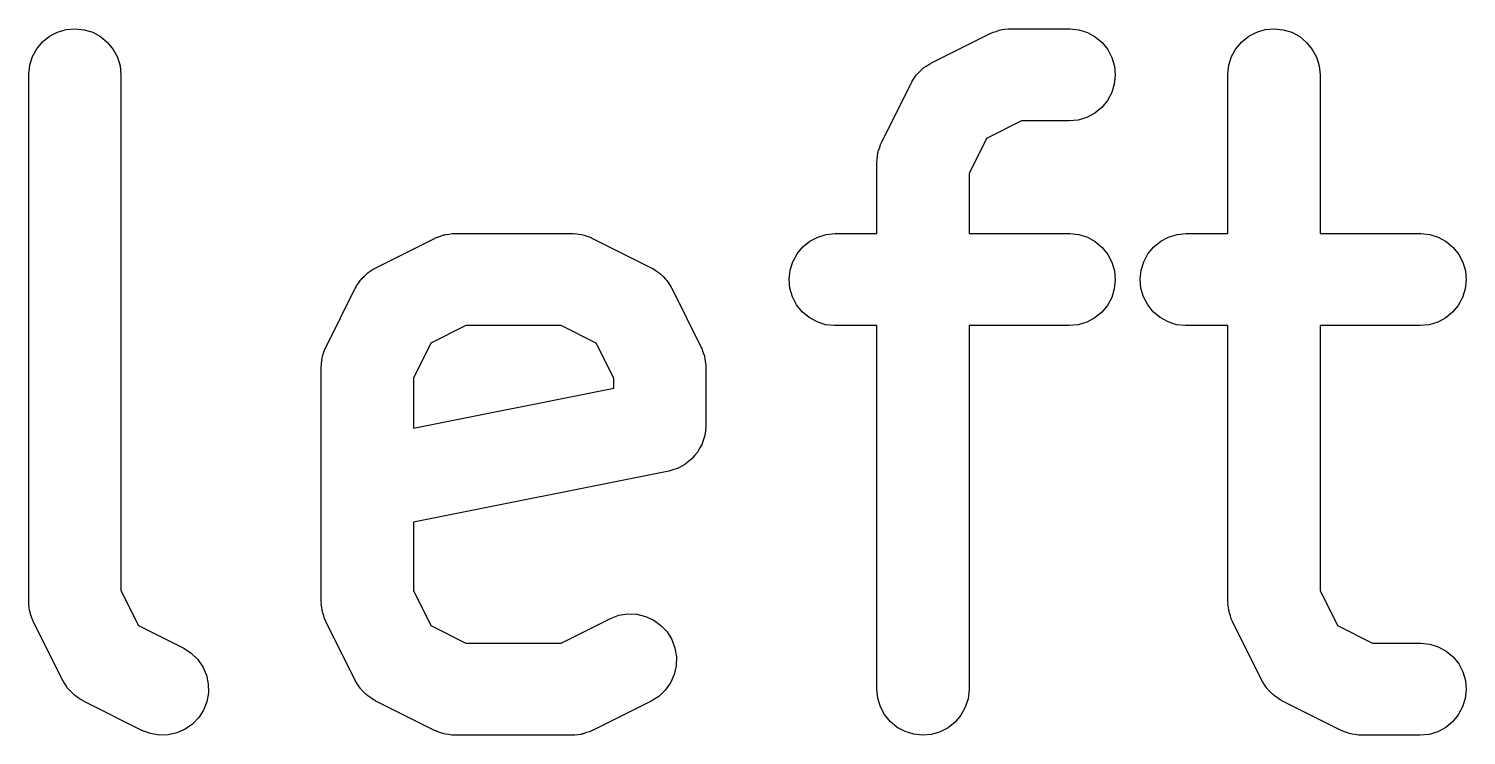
# Model space of a CAD drawing. Extents: x 60 to 191, y -145 to -39.
# Drawn here: x 83.737 to 86.078, y -65.622 to -64.472 of the extents above; entities that cross this region are included whole.
import ezdxf

# ---------------------------------------------------------------- set-up
doc = ezdxf.new("R2010")
doc.units = 0
doc.header["$MEASUREMENT"] = 0
doc.layers.add('BLACK', color=7, linetype='CONTINUOUS')

msp = doc.modelspace()

# ---------------------------------------------------------------- linework, layer by layer
at = {"layer": 'BLACK', "linetype": 'CONTINUOUS'}
for p, q in [((83.7711, -64.4846), (83.7841, -64.4778)), ((83.7841, -64.4778), (83.7981, -64.4737)), ((83.7981, -64.4737), (83.8127, -64.4724)), ((83.8127, -64.4724), (83.8273, -64.4739)), ((83.8273, -64.4739), (83.8413, -64.4782)), ((83.8413, -64.4782), (83.8541, -64.4852)), ((85.2072, -64.5279), (85.3025, -64.4803)), ((85.3025, -64.4803), (85.3034, -64.4798)), ((85.3034, -64.4798), (85.3055, -64.4791)), ((85.3055, -64.4791), (85.3074, -64.478)), ((85.3074, -64.478), (85.3123, -64.4766)), ((85.3123, -64.4766), (85.3171, -64.4748)), ((85.3171, -64.4748), (85.3193, -64.4744)), ((85.3193, -64.4744), (85.3214, -64.4738)), ((85.3214, -64.4738), (85.3265, -64.4733)), ((85.3265, -64.4733), (85.3316, -64.4725)), ((85.3316, -64.4725), (85.3338, -64.4726)), ((85.3338, -64.4726), (85.336, -64.4724)), ((85.336, -64.4724), (85.4312, -64.4724)), ((85.4312, -64.4724), (85.4323, -64.4724)), ((85.4323, -64.4724), (85.4468, -64.474)), ((85.4468, -64.474), (85.4608, -64.4784)), ((85.4608, -64.4784), (85.4736, -64.4855)), ((85.7235, -64.4846), (85.7365, -64.4778)), ((85.7365, -64.4778), (85.7505, -64.4737)), ((85.7505, -64.4737), (85.7651, -64.4724)), ((85.7651, -64.4724), (85.7797, -64.4739)), ((85.7797, -64.4739), (85.7936, -64.4782)), ((85.7936, -64.4782), (85.8065, -64.4852)), ((83.7503, -64.505), (83.7597, -64.4938)), ((83.7597, -64.4938), (83.7711, -64.4846)), ((83.8541, -64.4852), (83.8654, -64.4945)), ((83.8654, -64.4945), (83.8747, -64.5059)), ((85.4736, -64.4855), (85.4848, -64.4949)), ((85.4848, -64.4949), (85.494, -64.5063)), ((85.7027, -64.505), (85.7121, -64.4938)), ((85.7121, -64.4938), (85.7235, -64.4846)), ((85.8065, -64.4852), (85.8178, -64.4945)), ((85.8178, -64.4945), (85.827, -64.5059)), ((83.7388, -64.5318), (83.7433, -64.5178)), ((83.7433, -64.5178), (83.7503, -64.505)), ((83.8747, -64.5059), (83.8815, -64.5188)), ((83.8815, -64.5188), (83.8858, -64.5328)), ((85.494, -64.5063), (85.5008, -64.5193)), ((85.5008, -64.5193), (85.5049, -64.5333)), ((85.6912, -64.5318), (85.6956, -64.5178)), ((85.6956, -64.5178), (85.7027, -64.505)), ((85.827, -64.5059), (85.8339, -64.5188)), ((85.8339, -64.5188), (85.8381, -64.5328)), ((83.7372, -64.5463), (83.7388, -64.5318)), ((83.7372, -64.5474), (83.7372, -64.5463)), ((83.7372, -65.4045), (83.7372, -64.5474)), ((83.8858, -64.5328), (83.8872, -64.5474)), ((83.8872, -64.5474), (83.8872, -65.3868)), ((85.179, -64.553), (85.1821, -64.5482)), ((85.1821, -64.5482), (85.1832, -64.5471)), ((85.1832, -64.5471), (85.1842, -64.5458)), ((85.1842, -64.5458), (85.1883, -64.5418)), ((85.1883, -64.5418), (85.1923, -64.5377)), ((85.1923, -64.5377), (85.1936, -64.5368)), ((85.1936, -64.5368), (85.1948, -64.5357)), ((85.1948, -64.5357), (85.1997, -64.5327)), ((85.1997, -64.5327), (85.2044, -64.5294)), ((85.2044, -64.5294), (85.2059, -64.5288)), ((85.2059, -64.5288), (85.2072, -64.5279)), ((85.5062, -64.5479), (85.5047, -64.5625)), ((85.5049, -64.5333), (85.5062, -64.5479)), ((85.6896, -64.5463), (85.6912, -64.5318)), ((85.6896, -64.5474), (85.6896, -64.5463)), ((85.6896, -64.8057), (85.6896, -64.5474)), ((85.8381, -64.5328), (85.8396, -64.5474)), ((85.8396, -64.5474), (85.8396, -64.8057)), ((85.1261, -64.6567), (85.1737, -64.5615)), ((85.1737, -64.5615), (85.1742, -64.5605)), ((85.1742, -64.5605), (85.175, -64.5592)), ((85.175, -64.5592), (85.1757, -64.5577)), ((85.1757, -64.5577), (85.179, -64.553)), ((85.5047, -64.5625), (85.5004, -64.5764)), ((85.4934, -64.5893), (85.4841, -64.6006)), ((85.5004, -64.5764), (85.4934, -64.5893)), ((85.4458, -64.621), (85.4312, -64.6224)), ((85.4598, -64.6167), (85.4458, -64.621)), ((85.4727, -64.6098), (85.4598, -64.6167)), ((85.4841, -64.6006), (85.4727, -64.6098)), ((85.3537, -64.6224), (85.2967, -64.6509)), ((85.4312, -64.6224), (85.3537, -64.6224)), ((85.1208, -64.6704), (85.1227, -64.6656)), ((85.1227, -64.6656), (85.1242, -64.6607)), ((85.1242, -64.6607), (85.1253, -64.6588)), ((85.1253, -64.6588), (85.1261, -64.6567)), ((85.2967, -64.6509), (85.2681, -64.7079)), ((85.1181, -64.6892), (85.1184, -64.687)), ((85.1181, -64.6902), (85.1181, -64.6892)), ((85.1181, -64.8057), (85.1181, -64.6902)), ((85.1183, -64.6848), (85.1192, -64.6797)), ((85.1184, -64.687), (85.1183, -64.6848)), ((85.1192, -64.6797), (85.1198, -64.6746)), ((85.1198, -64.6746), (85.1204, -64.6725)), ((85.1204, -64.6725), (85.1208, -64.6704)), ((85.2681, -64.7079), (85.2681, -64.8057)), ((84.4076, -64.8099), (84.4124, -64.8081)), ((84.4124, -64.8081), (84.4146, -64.8078)), ((84.4146, -64.8078), (84.4167, -64.8071)), ((84.4167, -64.8071), (84.4218, -64.8066)), ((84.4218, -64.8066), (84.4268, -64.8058)), ((84.4268, -64.8058), (84.429, -64.8059)), ((84.429, -64.8059), (84.4312, -64.8057)), ((84.4312, -64.8057), (84.6217, -64.8057)), ((84.6217, -64.8057), (84.6228, -64.8057)), ((84.6228, -64.8057), (84.625, -64.806)), ((84.625, -64.806), (84.6272, -64.8059)), ((84.6272, -64.8059), (84.6322, -64.8068)), ((84.6322, -64.8068), (84.6373, -64.8074)), ((84.6373, -64.8074), (84.6394, -64.808)), ((84.6394, -64.808), (84.6416, -64.8084)), ((84.6416, -64.8084), (84.6464, -64.8102)), ((85.0217, -64.8114), (85.0357, -64.8071)), ((85.0357, -64.8071), (85.0503, -64.8057)), ((85.0503, -64.8057), (85.1181, -64.8057)), ((85.2681, -64.8057), (85.4312, -64.8057)), ((85.4312, -64.8057), (85.4323, -64.8057)), ((85.4323, -64.8057), (85.4468, -64.8074)), ((85.4468, -64.8074), (85.4608, -64.8118)), ((85.5931, -64.8114), (85.6071, -64.8071)), ((85.6071, -64.8071), (85.6217, -64.8057)), ((85.6217, -64.8057), (85.6896, -64.8057)), ((85.8396, -64.8057), (86.0027, -64.8057)), ((86.0027, -64.8057), (86.0037, -64.8057)), ((86.0037, -64.8057), (86.0183, -64.8074)), ((86.0183, -64.8074), (86.0322, -64.8118)), ((84.3025, -64.8613), (84.3977, -64.8136)), ((84.3977, -64.8136), (84.3986, -64.8132)), ((84.3986, -64.8132), (84.4007, -64.8124)), ((84.4007, -64.8124), (84.4027, -64.8114)), ((84.4027, -64.8114), (84.4076, -64.8099)), ((84.6464, -64.8102), (84.6513, -64.8118)), ((84.6513, -64.8118), (84.6532, -64.8128)), ((84.6532, -64.8128), (84.6553, -64.8136)), ((84.6553, -64.8136), (84.7505, -64.8613)), ((84.9881, -64.8388), (84.9974, -64.8275)), ((84.9974, -64.8275), (85.0088, -64.8182)), ((85.0088, -64.8182), (85.0217, -64.8114)), ((85.4608, -64.8118), (85.4736, -64.8188)), ((85.4736, -64.8188), (85.4848, -64.8282)), ((85.4848, -64.8282), (85.494, -64.8396)), ((85.5595, -64.8388), (85.5689, -64.8275)), ((85.5689, -64.8275), (85.5802, -64.8182)), ((85.5802, -64.8182), (85.5931, -64.8114)), ((86.0322, -64.8118), (86.045, -64.8188)), ((86.045, -64.8188), (86.0563, -64.8282)), ((86.0563, -64.8282), (86.0654, -64.8396)), ((84.9768, -64.8656), (84.9811, -64.8517)), ((84.9811, -64.8517), (84.9881, -64.8388)), ((85.494, -64.8396), (85.5008, -64.8526)), ((85.5008, -64.8526), (85.5049, -64.8667)), ((85.5482, -64.8656), (85.5526, -64.8517)), ((85.5526, -64.8517), (85.5595, -64.8388)), ((86.0654, -64.8396), (86.0722, -64.8526)), ((86.0722, -64.8526), (86.0763, -64.8667)), ((84.2794, -64.8791), (84.2836, -64.8752)), ((84.2836, -64.8752), (84.2876, -64.8711)), ((84.2876, -64.8711), (84.2889, -64.8702)), ((84.2889, -64.8702), (84.2901, -64.869)), ((84.2901, -64.869), (84.2949, -64.866)), ((84.2949, -64.866), (84.2996, -64.8628)), ((84.2996, -64.8628), (84.3011, -64.8621)), ((84.3011, -64.8621), (84.3025, -64.8613)), ((84.7505, -64.8613), (84.7514, -64.8617)), ((84.7514, -64.8617), (84.7528, -64.8626)), ((84.7528, -64.8626), (84.7543, -64.8633)), ((84.7543, -64.8633), (84.7589, -64.8666)), ((84.7589, -64.8666), (84.7637, -64.8697)), ((84.7637, -64.8697), (84.7649, -64.8708)), ((84.7649, -64.8708), (84.7662, -64.8718)), ((84.7662, -64.8718), (84.7701, -64.8759)), ((84.7701, -64.8759), (84.7742, -64.8799)), ((84.9753, -64.8802), (84.9768, -64.8656)), ((85.5049, -64.8667), (85.5062, -64.8812)), ((85.5467, -64.8802), (85.5482, -64.8656)), ((86.0763, -64.8667), (86.0777, -64.8812)), ((84.2213, -64.99), (84.2689, -64.8948)), ((84.2689, -64.8948), (84.2694, -64.8939)), ((84.2694, -64.8939), (84.2703, -64.8925)), ((84.2703, -64.8925), (84.2709, -64.891)), ((84.2709, -64.891), (84.2742, -64.8864)), ((84.2742, -64.8864), (84.2774, -64.8816)), ((84.2774, -64.8816), (84.2785, -64.8804)), ((84.2785, -64.8804), (84.2794, -64.8791)), ((84.7742, -64.8799), (84.7751, -64.8812)), ((84.7751, -64.8812), (84.7762, -64.8824)), ((84.7762, -64.8824), (84.7793, -64.8872)), ((84.7793, -64.8872), (84.7825, -64.8919)), ((84.7825, -64.8919), (84.7832, -64.8934)), ((84.7832, -64.8934), (84.784, -64.8948)), ((84.784, -64.8948), (84.8317, -64.99)), ((84.9766, -64.8948), (84.9753, -64.8802)), ((84.9807, -64.9088), (84.9766, -64.8948)), ((85.5047, -64.8958), (85.5004, -64.9098)), ((85.5062, -64.8812), (85.5047, -64.8958)), ((85.548, -64.8948), (85.5467, -64.8802)), ((85.5522, -64.9088), (85.548, -64.8948)), ((86.0761, -64.8958), (86.0718, -64.9098)), ((86.0777, -64.8812), (86.0761, -64.8958)), ((84.9875, -64.9218), (84.9807, -64.9088)), ((84.9967, -64.9332), (84.9875, -64.9218)), ((85.4934, -64.9227), (85.4841, -64.9339)), ((85.5004, -64.9098), (85.4934, -64.9227)), ((85.559, -64.9218), (85.5522, -64.9088)), ((85.5681, -64.9332), (85.559, -64.9218)), ((86.0648, -64.9227), (86.0555, -64.9339)), ((86.0718, -64.9098), (86.0648, -64.9227)), ((85.0079, -64.9426), (84.9967, -64.9332)), ((85.0207, -64.9496), (85.0079, -64.9426)), ((85.4727, -64.9432), (85.4598, -64.9501)), ((85.4841, -64.9339), (85.4727, -64.9432)), ((85.5793, -64.9426), (85.5681, -64.9332)), ((85.5922, -64.9496), (85.5793, -64.9426)), ((86.0442, -64.9432), (86.0312, -64.9501)), ((86.0555, -64.9339), (86.0442, -64.9432)), ((84.4489, -64.9557), (84.3919, -64.9842)), ((84.604, -64.9557), (84.4489, -64.9557)), ((84.6611, -64.9842), (84.604, -64.9557)), ((85.0347, -64.9541), (85.0207, -64.9496)), ((85.0492, -64.9557), (85.0347, -64.9541)), ((85.0503, -64.9557), (85.0492, -64.9557)), ((85.1181, -64.9557), (85.0503, -64.9557)), ((85.1181, -65.5474), (85.1181, -64.9557)), ((85.4312, -64.9557), (85.2681, -64.9557)), ((85.2681, -64.9557), (85.2681, -65.5474)), ((85.4458, -64.9543), (85.4312, -64.9557)), ((85.4598, -64.9501), (85.4458, -64.9543)), ((85.6061, -64.9541), (85.5922, -64.9496)), ((85.6207, -64.9557), (85.6061, -64.9541)), ((85.6217, -64.9557), (85.6207, -64.9557)), ((85.6896, -64.9557), (85.6217, -64.9557)), ((85.6896, -65.4045), (85.6896, -64.9557)), ((86.0027, -64.9557), (85.8396, -64.9557)), ((85.8396, -64.9557), (85.8396, -65.3868)), ((86.0172, -64.9543), (86.0027, -64.9557)), ((86.0312, -64.9501), (86.0172, -64.9543)), ((84.2179, -64.9989), (84.2194, -64.994)), ((84.2194, -64.994), (84.2205, -64.9921)), ((84.2205, -64.9921), (84.2213, -64.99)), ((84.3919, -64.9842), (84.3634, -65.0413)), ((84.6896, -65.0413), (84.6611, -64.9842)), ((84.8317, -64.99), (84.8321, -64.991)), ((84.8321, -64.991), (84.8329, -64.993)), ((84.8329, -64.993), (84.8339, -64.995)), ((84.8339, -64.995), (84.8354, -64.9999)), ((84.2136, -65.0181), (84.2144, -65.0131)), ((84.2136, -65.0203), (84.2136, -65.0181)), ((84.2144, -65.0131), (84.215, -65.008)), ((84.215, -65.008), (84.2157, -65.0059)), ((84.2157, -65.0059), (84.2161, -65.0037)), ((84.2161, -65.0037), (84.2179, -64.9989)), ((84.8354, -64.9999), (84.8372, -65.0047)), ((84.8372, -65.0047), (84.8375, -65.0069)), ((84.8375, -65.0069), (84.8381, -65.009)), ((84.8381, -65.009), (84.8386, -65.0141)), ((84.8386, -65.0141), (84.8394, -65.0192)), ((84.2134, -65.0225), (84.2136, -65.0203)), ((84.2134, -65.0236), (84.2134, -65.0225)), ((84.2134, -65.4045), (84.2134, -65.0236)), ((84.3634, -65.0413), (84.3634, -65.1226)), ((84.6896, -65.0573), (84.6896, -65.0413)), ((84.8394, -65.0192), (84.8394, -65.0214)), ((84.8394, -65.0214), (84.8396, -65.0236)), ((84.8396, -65.0236), (84.8396, -65.1188)), ((84.3634, -65.1226), (84.6896, -65.0573)), ((84.8379, -65.1344), (84.8358, -65.1411)), ((84.838, -65.1341), (84.8379, -65.1344)), ((84.8381, -65.1337), (84.838, -65.1341)), ((84.8388, -65.1268), (84.8381, -65.1337)), ((84.8396, -65.1199), (84.8388, -65.1268)), ((84.8396, -65.1188), (84.8396, -65.1192)), ((84.8396, -65.1192), (84.8396, -65.1192)), ((84.8396, -65.1192), (84.8396, -65.1192)), ((84.8396, -65.1192), (84.8396, -65.1199)), ((84.8301, -65.1545), (84.8268, -65.1606)), ((84.8335, -65.1484), (84.8301, -65.1545)), ((84.8336, -65.148), (84.8335, -65.1484)), ((84.8338, -65.1477), (84.8336, -65.148)), ((84.8358, -65.1411), (84.8338, -65.1477)), ((84.8056, -65.1816), (84.7995, -65.1848)), ((84.8059, -65.1814), (84.8056, -65.1816)), ((84.8062, -65.1812), (84.8059, -65.1814)), ((84.8116, -65.1768), (84.8062, -65.1812)), ((84.817, -65.1724), (84.8116, -65.1768)), ((84.8173, -65.1721), (84.817, -65.1724)), ((84.8175, -65.1719), (84.8173, -65.1721)), ((84.8219, -65.1666), (84.8175, -65.1719)), ((84.8265, -65.1612), (84.8219, -65.1666)), ((84.8266, -65.1609), (84.8265, -65.1612)), ((84.8268, -65.1606), (84.8266, -65.1609)), ((84.7793, -65.1924), (84.3634, -65.2755)), ((84.7859, -65.1903), (84.7793, -65.1924)), ((84.7927, -65.1883), (84.7859, -65.1903)), ((84.793, -65.1882), (84.7927, -65.1883)), ((84.7933, -65.1881), (84.793, -65.1882)), ((84.7995, -65.1848), (84.7933, -65.1881)), ((84.3634, -65.2755), (84.3634, -65.3868)), ((83.8872, -65.3868), (83.9157, -65.4439)), ((84.3634, -65.3868), (84.3919, -65.4439)), ((85.8396, -65.3868), (85.8681, -65.4439)), ((83.7374, -65.4067), (83.7372, -65.4045)), ((83.7373, -65.4089), (83.7374, -65.4067)), ((83.7381, -65.414), (83.7373, -65.4089)), ((83.7386, -65.4191), (83.7381, -65.414)), ((84.2136, -65.4067), (84.2134, -65.4045)), ((84.2135, -65.4089), (84.2136, -65.4067)), ((84.2143, -65.414), (84.2135, -65.4089)), ((84.2148, -65.4191), (84.2143, -65.414)), ((85.6898, -65.4067), (85.6896, -65.4045)), ((85.6897, -65.4089), (85.6898, -65.4067)), ((85.6905, -65.414), (85.6897, -65.4089)), ((85.691, -65.4191), (85.6905, -65.414)), ((83.7393, -65.4212), (83.7386, -65.4191)), ((83.7396, -65.4234), (83.7393, -65.4212)), ((83.7414, -65.4282), (83.7396, -65.4234)), ((83.7428, -65.4331), (83.7414, -65.4282)), ((83.7439, -65.4351), (83.7428, -65.4331)), ((83.7446, -65.4371), (83.7439, -65.4351)), ((83.7451, -65.4381), (83.7446, -65.4371)), ((83.7927, -65.5333), (83.7451, -65.4381)), ((84.2154, -65.4212), (84.2148, -65.4191)), ((84.2158, -65.4234), (84.2154, -65.4212)), ((84.2176, -65.4282), (84.2158, -65.4234)), ((84.219, -65.4331), (84.2176, -65.4282)), ((84.2201, -65.4351), (84.219, -65.4331)), ((84.2208, -65.4371), (84.2201, -65.4351)), ((84.2213, -65.4381), (84.2208, -65.4371)), ((84.2689, -65.5333), (84.2213, -65.4381)), ((84.604, -65.4724), (84.6834, -65.4327)), ((84.6834, -65.4327), (84.6843, -65.4322)), ((84.6843, -65.4322), (84.6981, -65.4272)), ((84.6981, -65.4272), (84.7125, -65.4249)), ((84.7125, -65.4249), (84.7272, -65.4255)), ((84.7272, -65.4255), (84.7414, -65.4289)), ((84.7414, -65.4289), (84.7547, -65.435)), ((84.7547, -65.435), (84.7666, -65.4435)), ((85.6916, -65.4212), (85.691, -65.4191)), ((85.692, -65.4234), (85.6916, -65.4212)), ((85.6937, -65.4282), (85.692, -65.4234)), ((85.6952, -65.4331), (85.6937, -65.4282)), ((85.6963, -65.4351), (85.6952, -65.4331)), ((85.697, -65.4371), (85.6963, -65.4351)), ((85.6975, -65.4381), (85.697, -65.4371)), ((85.7451, -65.5333), (85.6975, -65.4381)), ((83.9157, -65.4439), (83.9886, -65.4803)), ((84.3919, -65.4439), (84.4489, -65.4724)), ((84.7666, -65.4435), (84.7766, -65.4542)), ((84.7766, -65.4542), (84.7843, -65.4667)), ((85.8681, -65.4439), (85.9251, -65.4724)), ((83.9886, -65.4803), (83.9895, -65.4808)), ((83.9895, -65.4808), (84.0018, -65.4887)), ((84.4489, -65.4724), (84.604, -65.4724)), ((84.7843, -65.4667), (84.7894, -65.4804)), ((84.7894, -65.4804), (84.7918, -65.4948)), ((85.9251, -65.4724), (86.0027, -65.4724)), ((86.0027, -65.4724), (86.0037, -65.4724)), ((86.0037, -65.4724), (86.0183, -65.474)), ((86.0183, -65.474), (86.0322, -65.4784)), ((86.0322, -65.4784), (86.045, -65.4855)), ((86.045, -65.4855), (86.0563, -65.4949)), ((84.0018, -65.4887), (84.0123, -65.4989)), ((84.0123, -65.4989), (84.0206, -65.511)), ((84.7913, -65.5095), (84.788, -65.5237)), ((84.7918, -65.4948), (84.7913, -65.5095)), ((86.0563, -65.4949), (86.0654, -65.5063)), ((86.0654, -65.5063), (86.0722, -65.5193)), ((83.7936, -65.5347), (83.7927, -65.5333)), ((84.0206, -65.511), (84.0264, -65.5244)), ((84.0264, -65.5244), (84.0295, -65.5387)), ((84.2698, -65.5347), (84.2689, -65.5333)), ((84.788, -65.5237), (84.782, -65.5371)), ((85.746, -65.5347), (85.7451, -65.5333)), ((86.0722, -65.5193), (86.0763, -65.5333)), ((86.0763, -65.5333), (86.0777, -65.5479)), ((83.7942, -65.5362), (83.7936, -65.5347)), ((83.7975, -65.5409), (83.7942, -65.5362)), ((83.8005, -65.5457), (83.7975, -65.5409)), ((83.8016, -65.5469), (83.8005, -65.5457)), ((83.8026, -65.5482), (83.8016, -65.5469)), ((83.8066, -65.5522), (83.8026, -65.5482)), ((83.8106, -65.5563), (83.8066, -65.5522)), ((83.8119, -65.5573), (83.8106, -65.5563)), ((83.8131, -65.5584), (83.8119, -65.5573)), ((84.0298, -65.5534), (84.0272, -65.5678)), ((84.0295, -65.5387), (84.0298, -65.5534)), ((84.2704, -65.5362), (84.2698, -65.5347)), ((84.2737, -65.5409), (84.2704, -65.5362)), ((84.2767, -65.5457), (84.2737, -65.5409)), ((84.2778, -65.5469), (84.2767, -65.5457)), ((84.2787, -65.5482), (84.2778, -65.5469)), ((84.2828, -65.5522), (84.2787, -65.5482)), ((84.2868, -65.5563), (84.2828, -65.5522)), ((84.2881, -65.5573), (84.2868, -65.5563)), ((84.2892, -65.5584), (84.2881, -65.5573)), ((84.7735, -65.549), (84.7629, -65.5591)), ((84.782, -65.5371), (84.7735, -65.549)), ((85.1196, -65.5619), (85.1181, -65.5474)), ((85.2681, -65.5484), (85.2665, -65.563)), ((85.2681, -65.5474), (85.2681, -65.5484)), ((85.7466, -65.5362), (85.746, -65.5347)), ((85.7499, -65.5409), (85.7466, -65.5362)), ((85.7529, -65.5457), (85.7499, -65.5409)), ((85.754, -65.5469), (85.7529, -65.5457)), ((85.7549, -65.5482), (85.754, -65.5469)), ((85.759, -65.5522), (85.7549, -65.5482)), ((85.763, -65.5563), (85.759, -65.5522)), ((85.7643, -65.5573), (85.763, -65.5563)), ((85.7654, -65.5584), (85.7643, -65.5573)), ((86.0777, -65.5479), (86.0761, -65.5625)), ((83.8179, -65.5615), (83.8131, -65.5584)), ((83.8225, -65.5648), (83.8179, -65.5615)), ((83.824, -65.5655), (83.8225, -65.5648)), ((83.8253, -65.5664), (83.824, -65.5655)), ((83.8263, -65.5668), (83.8253, -65.5664)), ((83.9215, -65.6145), (83.8263, -65.5668)), ((84.0272, -65.5678), (84.0219, -65.5814)), ((84.294, -65.5615), (84.2892, -65.5584)), ((84.2987, -65.5648), (84.294, -65.5615)), ((84.3002, -65.5655), (84.2987, -65.5648)), ((84.3015, -65.5664), (84.3002, -65.5655)), ((84.3025, -65.5668), (84.3015, -65.5664)), ((84.3977, -65.6145), (84.3025, -65.5668)), ((84.7505, -65.5668), (84.6553, -65.6145)), ((84.7629, -65.5591), (84.7505, -65.5668)), ((85.1238, -65.576), (85.1196, -65.5619)), ((85.1307, -65.5889), (85.1238, -65.576)), ((85.2621, -65.5769), (85.255, -65.5898)), ((85.2665, -65.563), (85.2621, -65.5769)), ((85.7702, -65.5615), (85.7654, -65.5584)), ((85.7749, -65.5648), (85.7702, -65.5615)), ((85.7763, -65.5655), (85.7749, -65.5648)), ((85.7777, -65.5664), (85.7763, -65.5655)), ((85.7786, -65.5668), (85.7777, -65.5664)), ((85.8739, -65.6145), (85.7786, -65.5668)), ((86.0718, -65.5764), (86.0648, -65.5893)), ((86.0761, -65.5625), (86.0718, -65.5764)), ((84.014, -65.5937), (84.0039, -65.6043)), ((84.0219, -65.5814), (84.014, -65.5937)), ((85.1399, -65.6002), (85.1307, -65.5889)), ((85.1512, -65.6096), (85.1399, -65.6002)), ((85.2456, -65.601), (85.2342, -65.6101)), ((85.255, -65.5898), (85.2456, -65.601)), ((86.0555, -65.6006), (86.0442, -65.6098)), ((86.0648, -65.5893), (86.0555, -65.6006)), ((83.9352, -65.6197), (83.9215, -65.6145)), ((83.9496, -65.6222), (83.9352, -65.6197)), ((83.9642, -65.6218), (83.9496, -65.6222)), ((83.9785, -65.6186), (83.9642, -65.6218)), ((83.9919, -65.6127), (83.9785, -65.6186)), ((84.0039, -65.6043), (83.9919, -65.6127)), ((84.3998, -65.6153), (84.3977, -65.6145)), ((84.4017, -65.6163), (84.3998, -65.6153)), ((84.4066, -65.6179), (84.4017, -65.6163)), ((84.4114, -65.6197), (84.4066, -65.6179)), ((84.4135, -65.6201), (84.4114, -65.6197)), ((84.4156, -65.6207), (84.4135, -65.6201)), ((84.4207, -65.6213), (84.4156, -65.6207)), ((84.4258, -65.6222), (84.4207, -65.6213)), ((84.428, -65.6221), (84.4258, -65.6222)), ((84.4302, -65.6224), (84.428, -65.6221)), ((84.4312, -65.6224), (84.4302, -65.6224)), ((84.6217, -65.6224), (84.4312, -65.6224)), ((84.6239, -65.6222), (84.6217, -65.6224)), ((84.6261, -65.6223), (84.6239, -65.6222)), ((84.6312, -65.6215), (84.6261, -65.6223)), ((84.6363, -65.621), (84.6312, -65.6215)), ((84.6384, -65.6203), (84.6363, -65.621)), ((84.6406, -65.62), (84.6384, -65.6203)), ((84.6454, -65.6182), (84.6406, -65.62)), ((84.6503, -65.6167), (84.6454, -65.6182)), ((84.6522, -65.6157), (84.6503, -65.6167)), ((84.6543, -65.6149), (84.6522, -65.6157)), ((84.6553, -65.6145), (84.6543, -65.6149)), ((85.1641, -65.6165), (85.1512, -65.6096)), ((85.1781, -65.6208), (85.1641, -65.6165)), ((85.1926, -65.6224), (85.1781, -65.6208)), ((85.2072, -65.6211), (85.1926, -65.6224)), ((85.2212, -65.6169), (85.2072, -65.6211)), ((85.2342, -65.6101), (85.2212, -65.6169)), ((85.8759, -65.6153), (85.8739, -65.6145)), ((85.8779, -65.6163), (85.8759, -65.6153)), ((85.8828, -65.6179), (85.8779, -65.6163)), ((85.8876, -65.6197), (85.8828, -65.6179)), ((85.8897, -65.6201), (85.8876, -65.6197)), ((85.8918, -65.6207), (85.8897, -65.6201)), ((85.8969, -65.6213), (85.8918, -65.6207)), ((85.902, -65.6222), (85.8969, -65.6213)), ((85.9042, -65.6221), (85.902, -65.6222)), ((85.9064, -65.6224), (85.9042, -65.6221)), ((85.9074, -65.6224), (85.9064, -65.6224)), ((86.0027, -65.6224), (85.9074, -65.6224)), ((86.0172, -65.621), (86.0027, -65.6224)), ((86.0312, -65.6167), (86.0172, -65.621)), ((86.0442, -65.6098), (86.0312, -65.6167))]:
    msp.add_line(p, q, dxfattribs=at)

doc.saveas('drawing.dxf')
